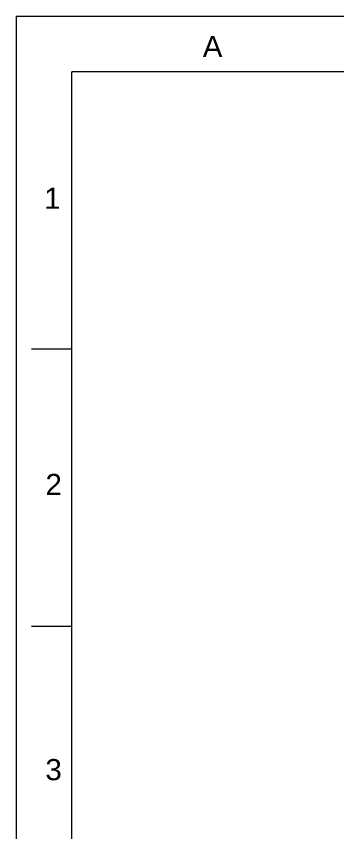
# Model space of a CAD drawing. Header units: millimetres. Extents: x 6110 to 6704, y -2661 to -1821.
# Drawn here: x 6109.8 to 6225.8, y -2115.1 to -1820.8 of the extents above; entities that cross this region are included whole.
import ezdxf

# ---------------------------------------------------------------- set-up
doc = ezdxf.new("R2010")
doc.units = ezdxf.units.MM
doc.header["$LTSCALE"] = 0.1
doc.layers.get('0').update_dxf_attribs({"lineweight": 15})
doc.layers.add('DIM', color=3, linetype='Continuous', lineweight=9)
doc.styles.get("Standard").update_dxf_attribs({"font": 'arial.ttf'})

msp = doc.modelspace()

# ---------------------------------------------------------------- hatches: boundary and pattern name
at = {"layer": 'DIM'}
h = msp.add_hatch(dxfattribs=at)
h.set_pattern_fill('ANSI31', color=2)
edge = h.paths.add_edge_path()
edge.add_line((6619.617, -2595.98), (6619.617, -1962.206))
edge.add_line((6634.617, -1966.11), (6619.617, -1966.11))
edge.add_line((6634.617, -2610.98), (6634.617, -1966.11))
edge.add_line((6634.617, -2610.98), (6184.457, -2610.98))
edge.add_line((6619.617, -2595.98), (6184.457, -2595.98))
edge.add_line((6184.457, -2610.98), (6184.457, -2595.98))

# ---------------------------------------------------------------- linework, layer by layer
at = {"color": 7, "linetype": 'Continuous'}
for p, q in [((6109.844, -1820.794), (6703.844, -1820.794)), ((6109.844, -1820.794), (6109.844, -2660.794)), ((6683.844, -1840.794), (6129.844, -1840.794)), ((6129.844, -1940.794), (6115.308, -1940.794)), ((6129.844, -2040.794), (6115.308, -2040.794))]:
    msp.add_line(p, q, dxfattribs=at)
at = {"linetype": 'Continuous'}
msp.add_line((6129.844, -2640.794), (6129.844, -1840.794), dxfattribs=at)

# ---------------------------------------------------------------- texts
at = {"char_height": 7.624, "attachment_point": 5}
for s, width, insert in [('A', 10, (6180.664, -1831.685)), ('1', 50, (6122.843, -1886.388)), ('2', 50, (6123.32, -1989.588)), ('3', 50, (6123.301, -2092.476))]:
    msp.add_mtext_dynamic_manual_height_columns(s, width=width, gutter_width=12.5, heights=[0], dxfattribs=dict(at, insert=insert))

doc.saveas('drawing.dxf')
